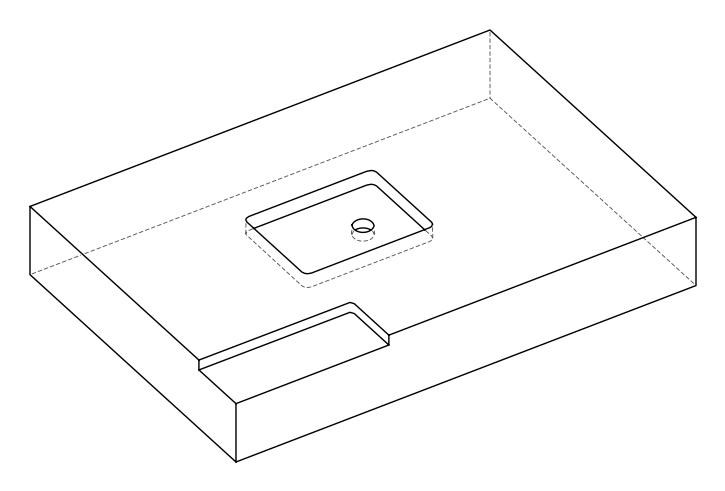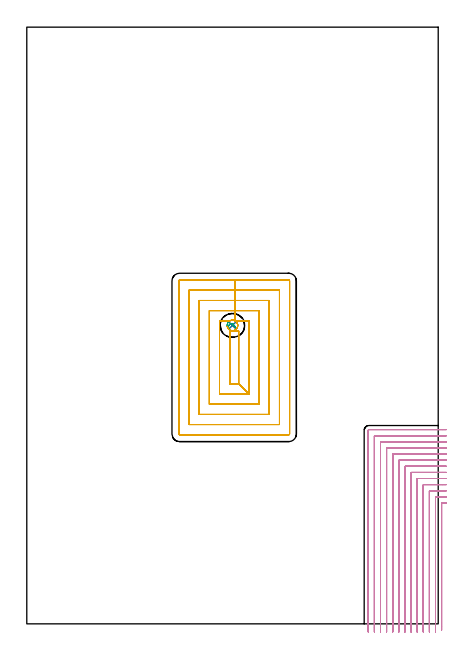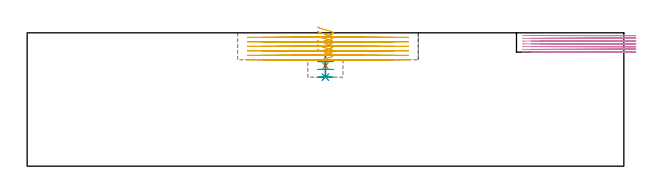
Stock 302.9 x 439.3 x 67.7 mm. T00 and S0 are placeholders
(PLAN: 5 operations, 4 tool changes, 49.3 min)
(1 SPOT_DRILL | STEP1POCKET | NXT0321_9005460120000 | 0.05 min | 1725 mm3)
(2 DRILL_BLIND_HOLE_INTO_CENTER | STEP1POCKET | NXT0301_128 | 0.05 min | 687 mm3)
(3 MILL_ROUGH_BLIND_HOLE_CONTOUR | STEP1POCKET | UGT0201_128 | Spiral | 0.51 min | 3181 mm3)
(4 MILL_CORNER_NOTCH_RECTANGULAR | CORNER_NOTCH_RECTANGULAR | UGT0201_124 | Follow Part, ap 1.5, ae 75% | 30.23 min | 77962 mm3)
(5 MILL_RECTANGULAR_POCKET | POCKET_RECTANGULAR_STRAIGHT | UGT0201_128 | Follow Part, ap 2.5, ae 75% | 18.43 min | 151753 mm3)
(TOOL NXT0321_9005460120000 | NC Spot Drill, 142deg, 12mm, Carbide, Uncoated | D12 PA142 FL30 Z2)
(TOOL NXT0301_128 | Carbide Drill 12mm [861.1-1200-036A1-GP GC34] | D12 PA150 FL37.4 Z2)
(TOOL UGT0201_128 | Carbide End Mill 10.0 | D10 FL15 Z4)
(TOOL UGT0201_124 | Carbide End Mill 6.0 | D6 FL15 Z4)
(OP 1 SPOT_DRILL)
G17 G21 G94 G90
T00 M6
G54
G17 G0 G90 X151.4 Y219.7 S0 M3
G43 Z77.7 H0
G94 G81 G98 Z51. F250. R57.
G80
M5
M2
(OP 2 DRILL_BLIND_HOLE_INTO_CENTER)
G17 G21 G94 G90
T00 M6
G54
G17 G0 G90 X151.4 Y219.7 S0 M3
G43 Z77.7 H1
G94 G81 G98 Z45.2 F250. R56.
G80
M5
M2
(OP 3 MILL_ROUGH_BLIND_HOLE_CONTOUR)
G17 G21 G94 G90
T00 M6
G54
G17 G0 G90 X151.4 Y219.7 S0 M3
G43 Z77.7 H0
Z53.067
G94 G3 X151.78 Y220.755 R0.596 F250.
X149.898 Y220.943 R1.696
X148.759 Y217.641 R2.571
X152.131 Y215.869 R3.058
X155.231 Y220.431 R3.9
X152.131 Y215.869 R-3.9
X153.681 Y218.15 R1.95
X151.4 Y219.7 R1.95
G0 Z49.133
G3 X151.78 Y220.755 R0.596
X149.898 Y220.943 R1.696
X148.759 Y217.641 R2.571
X152.131 Y215.869 R3.058
X155.231 Y220.431 R3.9
X152.131 Y215.869 R-3.9
X153.681 Y218.15 R1.95
X151.4 Y219.7 R1.95
G0 Z45.2
G3 X151.78 Y220.755 R0.596
X149.898 Y220.943 R1.696
X148.759 Y217.641 R2.571
X152.131 Y215.869 R3.058
X155.231 Y220.431 R3.9
X152.131 Y215.869 R-3.9
X153.681 Y218.15 R1.95
X151.4 Y219.7 R1.95
G0 Z77.7
M5
M2
(OP 4 MILL_CORNER_NOTCH_RECTANGULAR)
G17 G21 G94 G90
T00 M6
G54
G17 G0 G90 X308.9 Y89. S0 M3
G43 Z77.7 H0
Z66.3
G94 G1 X305.9 F250.
X305.695 F500.
G3 X305.4 Y88.705 R0.3
G1 Y-1.658
Y-4.658 F250.
G0 Z77.7
X308.9 Y93.5
Z66.3
G1 X305.9
X301.196 F500.
G3 X300.9 Y93.204 R0.3
G1 Y-3.
Y-6. F250.
G0 Z77.7
X308.9 Y98.
Z66.3
G1 X305.9
X296.696 F500.
G3 X296.4 Y97.704 R0.3
G1 Y-3.
Y-6. F250.
G0 Z77.7
X308.9 Y102.5
Z66.3
G1 X305.9
X292.196 F500.
G3 X291.9 Y102.204 R0.3
G1 Y-3.
Y-6. F250.
G0 Z77.7
X308.9 Y107.
Z66.3
G1 X305.9
X287.696 F500.
G3 X287.4 Y106.704 R0.3
G1 Y-3.
Y-6. F250.
G0 Z77.7
X308.9 Y111.5
Z66.3
G1 X305.9
X283.196 F500.
G3 X282.9 Y111.204 R0.3
G1 Y-3.
Y-6. F250.
G0 Z77.7
X308.9 Y116.
Z66.3
G1 X305.9
X278.696 F500.
G3 X278.4 Y115.704 R0.3
G1 Y-3.
Y-6. F250.
G0 Z77.7
X308.9 Y120.5
Z66.3
G1 X305.9
X274.197 F500.
G3 X273.9 Y120.203 R0.3
G1 Y-3.
Y-6. F250.
G0 Z77.7
X308.9 Y125.
Z66.3
G1 X305.9
X269.697 F500.
G3 X269.4 Y124.703 R0.3
G1 Y-3.
Y-6. F250.
G0 Z77.7
X308.9 Y129.5
Z66.3
G1 X305.9
X265.197 F500.
G3 X264.9 Y129.203 R0.3
G1 Y-3.
Y-6. F250.
G0 Z77.7
X308.9 Y134.
Z66.3
G1 X305.9
X260.697 F500.
G3 X260.4 Y133.703 R0.3
G1 Y-3.
Y-6. F250.
G0 Z77.7
X308.9 Y138.5
Z66.3
G1 X305.9
X256.197 F500.
G3 X255.9 Y138.203 R0.3
G1 Y-3.
Y-6. F250.
G0 Z77.7
X308.9 Y143.
Z66.3
G1 X305.9
X251.9 F500.
G3 X251.4 Y142.5 R0.5
G1 Y-3.
Y-6. F250.
G0 Z77.7
X308.9 Y89.
Z64.9
G1 X305.9
X305.695 F500.
G3 X305.4 Y88.705 R0.3
G1 Y-1.658
Y-4.658 F250.
G0 Z77.7
X308.9 Y93.5
Z64.9
G1 X305.9
X301.196 F500.
G3 X300.9 Y93.204 R0.3
G1 Y-3.
Y-6. F250.
G0 Z77.7
X308.9 Y98.
Z64.9
G1 X305.9
X296.696 F500.
G3 X296.4 Y97.704 R0.3
G1 Y-3.
Y-6. F250.
G0 Z77.7
X308.9 Y102.5
Z64.9
G1 X305.9
X292.196 F500.
G3 X291.9 Y102.204 R0.3
G1 Y-3.
Y-6. F250.
G0 Z77.7
X308.9 Y107.
Z64.9
G1 X305.9
X287.696 F500.
G3 X287.4 Y106.704 R0.3
G1 Y-3.
Y-6. F250.
G0 Z77.7
X308.9 Y111.5
Z64.9
G1 X305.9
X283.196 F500.
G3 X282.9 Y111.204 R0.3
G1 Y-3.
Y-6. F250.
G0 Z77.7
X308.9 Y116.
Z64.9
G1 X305.9
X278.696 F500.
G3 X278.4 Y115.704 R0.3
G1 Y-3.
Y-6. F250.
G0 Z77.7
X308.9 Y120.5
Z64.9
G1 X305.9
X274.197 F500.
G3 X273.9 Y120.203 R0.3
G1 Y-3.
Y-6. F250.
G0 Z77.7
X308.9 Y125.
Z64.9
G1 X305.9
X269.697 F500.
G3 X269.4 Y124.703 R0.3
G1 Y-3.
Y-6. F250.
G0 Z77.7
X308.9 Y129.5
Z64.9
G1 X305.9
X265.197 F500.
G3 X264.9 Y129.203 R0.3
G1 Y-3.
Y-6. F250.
G0 Z77.7
X308.9 Y134.
Z64.9
G1 X305.9
X260.697 F500.
G3 X260.4 Y133.703 R0.3
G1 Y-3.
Y-6. F250.
G0 Z77.7
X308.9 Y138.5
Z64.9
G1 X305.9
X256.197 F500.
G3 X255.9 Y138.203 R0.3
G1 Y-3.
Y-6. F250.
G0 Z77.7
X308.9 Y143.
Z64.9
G1 X305.9
X251.9 F500.
G3 X251.4 Y142.5 R0.5
G1 Y-3.
Y-6. F250.
G0 Z77.7
X308.9 Y89.
Z63.5
G1 X305.9
X305.695 F500.
G3 X305.4 Y88.705 R0.3
G1 Y-1.658
Y-4.658 F250.
G0 Z77.7
X308.9 Y93.5
Z63.5
G1 X305.9
X301.196 F500.
G3 X300.9 Y93.204 R0.3
G1 Y-3.
Y-6. F250.
G0 Z77.7
X308.9 Y98.
Z63.5
G1 X305.9
X296.696 F500.
G3 X296.4 Y97.704 R0.3
G1 Y-3.
Y-6. F250.
G0 Z77.7
X308.9 Y102.5
Z63.5
G1 X305.9
X292.196 F500.
G3 X291.9 Y102.204 R0.3
G1 Y-3.
Y-6. F250.
G0 Z77.7
X308.9 Y107.
Z63.5
G1 X305.9
X287.696 F500.
G3 X287.4 Y106.704 R0.3
G1 Y-3.
Y-6. F250.
G0 Z77.7
X308.9 Y111.5
Z63.5
G1 X305.9
X283.196 F500.
G3 X282.9 Y111.204 R0.3
G1 Y-3.
Y-6. F250.
G0 Z77.7
X308.9 Y116.
Z63.5
G1 X305.9
X278.696 F500.
G3 X278.4 Y115.704 R0.3
G1 Y-3.
Y-6. F250.
G0 Z77.7
X308.9 Y120.5
Z63.5
G1 X305.9
X274.197 F500.
G3 X273.9 Y120.203 R0.3
G1 Y-3.
Y-6. F250.
G0 Z77.7
X308.9 Y125.
Z63.5
G1 X305.9
X269.697 F500.
G3 X269.4 Y124.703 R0.3
G1 Y-3.
Y-6. F250.
G0 Z77.7
X308.9 Y129.5
Z63.5
G1 X305.9
X265.197 F500.
G3 X264.9 Y129.203 R0.3
G1 Y-3.
Y-6. F250.
G0 Z77.7
X308.9 Y134.
Z63.5
G1 X305.9
X260.697 F500.
G3 X260.4 Y133.703 R0.3
G1 Y-3.
Y-6. F250.
G0 Z77.7
X308.9 Y138.5
Z63.5
G1 X305.9
X256.197 F500.
G3 X255.9 Y138.203 R0.3
G1 Y-3.
Y-6. F250.
G0 Z77.7
X308.9 Y143.
Z63.5
G1 X305.9
X251.9 F500.
G3 X251.4 Y142.5 R0.5
G1 Y-3.
Y-6. F250.
G0 Z77.7
X308.9 Y89.
Z62.1
G1 X305.9
X305.695 F500.
G3 X305.4 Y88.705 R0.3
G1 Y-1.658
Y-4.658 F250.
G0 Z77.7
X308.9 Y93.5
Z62.1
G1 X305.9
X301.196 F500.
G3 X300.9 Y93.204 R0.3
G1 Y-3.
Y-6. F250.
G0 Z77.7
X308.9 Y98.
Z62.1
G1 X305.9
X296.696 F500.
G3 X296.4 Y97.704 R0.3
G1 Y-3.
Y-6. F250.
G0 Z77.7
X308.9 Y102.5
Z62.1
G1 X305.9
X292.196 F500.
G3 X291.9 Y102.204 R0.3
G1 Y-3.
Y-6. F250.
G0 Z77.7
X308.9 Y107.
Z62.1
G1 X305.9
X287.696 F500.
G3 X287.4 Y106.704 R0.3
G1 Y-3.
Y-6. F250.
G0 Z77.7
X308.9 Y111.5
Z62.1
G1 X305.9
X283.196 F500.
G3 X282.9 Y111.204 R0.3
G1 Y-3.
Y-6. F250.
G0 Z77.7
X308.9 Y116.
Z62.1
G1 X305.9
X278.696 F500.
G3 X278.4 Y115.704 R0.3
G1 Y-3.
Y-6. F250.
G0 Z77.7
X308.9 Y120.5
Z62.1
G1 X305.9
X274.197 F500.
G3 X273.9 Y120.203 R0.3
G1 Y-3.
Y-6. F250.
G0 Z77.7
X308.9 Y125.
Z62.1
G1 X305.9
X269.697 F500.
G3 X269.4 Y124.703 R0.3
G1 Y-3.
Y-6. F250.
G0 Z77.7
X308.9 Y129.5
Z62.1
G1 X305.9
X265.197 F500.
G3 X264.9 Y129.203 R0.3
G1 Y-3.
Y-6. F250.
G0 Z77.7
X308.9 Y134.
Z62.1
G1 X305.9
X260.697 F500.
G3 X260.4 Y133.703 R0.3
G1 Y-3.
Y-6. F250.
G0 Z77.7
X308.9 Y138.5
Z62.1
G1 X305.9
X256.197 F500.
G3 X255.9 Y138.203 R0.3
G1 Y-3.
Y-6. F250.
G0 Z77.7
X308.9 Y143.
Z62.1
G1 X305.9
X251.9 F500.
G3 X251.4 Y142.5 R0.5
G1 Y-3.
Y-6. F250.
G0 Z77.7
X308.9 Y89.
Z60.7
G1 X305.9
X305.695 F500.
G3 X305.4 Y88.705 R0.3
G1 Y-1.658
Y-4.658 F250.
G0 Z77.7
X308.9 Y93.5
Z60.7
G1 X305.9
X301.196 F500.
G3 X300.9 Y93.204 R0.3
G1 Y-3.
Y-6. F250.
G0 Z77.7
X308.9 Y98.
Z60.7
G1 X305.9
X296.696 F500.
G3 X296.4 Y97.704 R0.3
G1 Y-3.
Y-6. F250.
G0 Z77.7
X308.9 Y102.5
Z60.7
G1 X305.9
X292.196 F500.
G3 X291.9 Y102.204 R0.3
G1 Y-3.
Y-6. F250.
G0 Z77.7
X308.9 Y107.
Z60.7
G1 X305.9
X287.696 F500.
G3 X287.4 Y106.704 R0.3
G1 Y-3.
Y-6. F250.
G0 Z77.7
X308.9 Y111.5
Z60.7
G1 X305.9
X283.196 F500.
G3 X282.9 Y111.204 R0.3
G1 Y-3.
Y-6. F250.
G0 Z77.7
X308.9 Y116.
Z60.7
G1 X305.9
X278.696 F500.
G3 X278.4 Y115.704 R0.3
G1 Y-3.
Y-6. F250.
G0 Z77.7
X308.9 Y120.5
Z60.7
G1 X305.9
X274.197 F500.
G3 X273.9 Y120.203 R0.3
G1 Y-3.
Y-6. F250.
G0 Z77.7
X308.9 Y125.
Z60.7
G1 X305.9
X269.697 F500.
G3 X269.4 Y124.703 R0.3
G1 Y-3.
Y-6. F250.
G0 Z77.7
X308.9 Y129.5
Z60.7
G1 X305.9
X265.197 F500.
G3 X264.9 Y129.203 R0.3
G1 Y-3.
Y-6. F250.
G0 Z77.7
X308.9 Y134.
Z60.7
G1 X305.9
X260.697 F500.
G3 X260.4 Y133.703 R0.3
G1 Y-3.
Y-6. F250.
G0 Z77.7
X308.9 Y138.5
Z60.7
G1 X305.9
X256.197 F500.
G3 X255.9 Y138.203 R0.3
G1 Y-3.
Y-6. F250.
G0 Z77.7
X308.9 Y143.
Z60.7
G1 X305.9
X251.9 F500.
G3 X251.4 Y142.5 R0.5
G1 Y-3.
Y-6. F250.
G0 Z77.7
X308.9 Y89.
Z59.3
G1 X305.9
X305.695 F500.
G3 X305.4 Y88.705 R0.3
G1 Y-1.658
Y-4.658 F250.
G0 Z77.7
X308.9 Y93.5
Z59.3
G1 X305.9
X301.196 F500.
G3 X300.9 Y93.204 R0.3
G1 Y-3.
Y-6. F250.
G0 Z77.7
X308.9 Y98.
Z59.3
G1 X305.9
X296.696 F500.
G3 X296.4 Y97.704 R0.3
G1 Y-3.
Y-6. F250.
G0 Z77.7
X308.9 Y102.5
Z59.3
G1 X305.9
X292.196 F500.
G3 X291.9 Y102.204 R0.3
G1 Y-3.
Y-6. F250.
G0 Z77.7
X308.9 Y107.
Z59.3
G1 X305.9
X287.696 F500.
G3 X287.4 Y106.704 R0.3
G1 Y-3.
Y-6. F250.
G0 Z77.7
X308.9 Y111.5
Z59.3
G1 X305.9
X283.196 F500.
G3 X282.9 Y111.204 R0.3
G1 Y-3.
Y-6. F250.
G0 Z77.7
X308.9 Y116.
Z59.3
G1 X305.9
X278.696 F500.
G3 X278.4 Y115.704 R0.3
G1 Y-3.
Y-6. F250.
G0 Z77.7
X308.9 Y120.5
Z59.3
G1 X305.9
X274.197 F500.
G3 X273.9 Y120.203 R0.3
G1 Y-3.
Y-6. F250.
G0 Z77.7
X308.9 Y125.
Z59.3
G1 X305.9
X269.697 F500.
G3 X269.4 Y124.703 R0.3
G1 Y-3.
Y-6. F250.
G0 Z77.7
X308.9 Y129.5
Z59.3
G1 X305.9
X265.197 F500.
G3 X264.9 Y129.203 R0.3
G1 Y-3.
Y-6. F250.
G0 Z77.7
X308.9 Y134.
Z59.3
G1 X305.9
X260.697 F500.
G3 X260.4 Y133.703 R0.3
G1 Y-3.
Y-6. F250.
G0 Z77.7
X308.9 Y138.5
Z59.3
G1 X305.9
X256.197 F500.
G3 X255.9 Y138.203 R0.3
G1 Y-3.
Y-6. F250.
G0 Z77.7
X308.9 Y143.
Z59.3
G1 X305.9
X251.9 F500.
G3 X251.4 Y142.5 R0.5
G1 Y-3.
Y-6. F250.
G0 Z77.7
X308.9 Y89.
Z57.9
G1 X305.9
X305.695 F500.
G3 X305.4 Y88.705 R0.3
G1 Y-1.658
Y-4.658 F250.
G0 Z77.7
X308.9 Y93.5
Z57.9
G1 X305.9
X301.196 F500.
G3 X300.9 Y93.204 R0.3
G1 Y-3.
Y-6. F250.
G0 Z77.7
X308.9 Y98.
Z57.9
G1 X305.9
X296.696 F500.
G3 X296.4 Y97.704 R0.3
G1 Y-3.
Y-6. F250.
G0 Z77.7
X308.9 Y102.5
Z57.9
G1 X305.9
X292.196 F500.
G3 X291.9 Y102.204 R0.3
G1 Y-3.
Y-6. F250.
G0 Z77.7
X308.9 Y107.
Z57.9
G1 X305.9
X287.696 F500.
G3 X287.4 Y106.704 R0.3
G1 Y-3.
Y-6. F250.
G0 Z77.7
X308.9 Y111.5
Z57.9
G1 X305.9
X283.196 F500.
G3 X282.9 Y111.204 R0.3
G1 Y-3.
Y-6. F250.
G0 Z77.7
X308.9 Y116.
Z57.9
G1 X305.9
X278.696 F500.
G3 X278.4 Y115.704 R0.3
G1 Y-3.
Y-6. F250.
G0 Z77.7
X308.9 Y120.5
Z57.9
G1 X305.9
X274.197 F500.
G3 X273.9 Y120.203 R0.3
G1 Y-3.
Y-6. F250.
G0 Z77.7
X308.9 Y125.
Z57.9
G1 X305.9
X269.697 F500.
G3 X269.4 Y124.703 R0.3
G1 Y-3.
Y-6. F250.
G0 Z77.7
X308.9 Y129.5
Z57.9
G1 X305.9
X265.197 F500.
G3 X264.9 Y129.203 R0.3
G1 Y-3.
Y-6. F250.
G0 Z77.7
X308.9 Y134.
Z57.9
G1 X305.9
X260.697 F500.
G3 X260.4 Y133.703 R0.3
G1 Y-3.
Y-6. F250.
G0 Z77.7
X308.9 Y138.5
Z57.9
G1 X305.9
X256.197 F500.
G3 X255.9 Y138.203 R0.3
G1 Y-3.
Y-6. F250.
G0 Z77.7
X308.9 Y143.
Z57.9
G1 X305.9
X251.9 F500.
G3 X251.4 Y142.5 R0.5
G1 Y-3.
Y-6. F250.
G0 Z77.7
M5
M2
(OP 5 MILL_RECTANGULAR_POCKET)
G17 G21 G94 G90
T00 M6
G54
G17 G0 G90 X147.558 Y219.062 S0 M3
G43 Z77.7 H0
Z70.7
G94 G1 X147.577 Y218.92 Z70.662 F250.
X147.708 Y218.465 Z70.535
X147.792 Y218.201 Z70.461
X148.064 Y217.694 Z70.306
X148.217 Y217.432 Z70.225
X148.59 Y217.007 Z70.073
X148.956 Y216.655 Z69.937
X149.308 Y216.415 Z69.823
X149.653 Y216.209 Z69.715
X150.086 Y216.036 Z69.591
X150.456 Y215.914 Z69.486
X151.206 Y215.8 Z69.283
X151.856 Y215.833 Z69.108
X152.136 Y215.866 Z69.033
X152.425 Y215.932 Z68.953
X152.691 Y216.024 Z68.878
X152.957 Y216.116 Z68.803
X153.382 Y216.328 Z68.676
X153.827 Y216.642 Z68.529
X154.297 Y217.079 Z68.357
X154.497 Y217.333 Z68.271
X154.764 Y217.725 Z68.144
X154.906 Y217.977 Z68.066
X155.16 Y218.656 Z67.872
X155.294 Y219.369 Z67.678
X155.302 Y219.658 Z67.6
X155.274 Y220.071 Z67.489
X155.231 Y220.443 Z67.389
X155.011 Y221.183 Z67.182
X154.774 Y221.641 Z67.044
X154.641 Y221.87 Z66.973
X154.583 Y221.961 Z66.944
X154.298 Y222.3 Z66.825
X154.272 Y222.327 Z66.815
X153.88 Y222.717 Z66.667
X153.525 Y222.961 Z66.551
X153.209 Y223.162 Z66.451
X152.761 Y223.345 Z66.321
X152.346 Y223.489 Z66.204
X151.601 Y223.597 Z66.002
X151.247 Y223.592 Z65.907
X150.721 Y223.55 Z65.766
X150.642 Y223.537 Z65.744
X150.603 Y223.528 Z65.734
X150.068 Y223.362 Z65.584
X149.683 Y223.203 Z65.472
X149.504 Y223.1 Z65.417
X141.9 F500.
Y169.2
X163.5
X156. Y176.7
Y215.6
X149.4
Y176.7
X156.
X163.5 Y169.2
Y223.1
X153.306
Y230.6
X134.4
Y161.7
X171.
Y230.6
X153.306
Y238.1
X126.9
Y154.2
X178.5
Y238.1
X153.306
Y245.6
X119.4
Y146.7
X186.
Y245.6
X153.306
Y253.1
X112.5
G3 X111.9 Y252.5 R0.6
G1 Y139.8
G3 X112.5 Y139.2 R0.6
G1 X192.9
G3 X193.5 Y139.8 R0.6
G1 Y252.5
G3 X192.9 Y253.1 R0.6
G1 X153.306
X152.306
G0 X147.558 Y219.063 Z68.417
G1 X147.577 Y218.92 Z68.378 F250.
X147.708 Y218.465 Z68.251
X147.792 Y218.201 Z68.177
X148.064 Y217.694 Z68.023
X148.217 Y217.432 Z67.941
X148.59 Y217.007 Z67.79
X148.956 Y216.655 Z67.654
X149.308 Y216.415 Z67.54
X149.653 Y216.209 Z67.432
X150.086 Y216.036 Z67.307
X150.456 Y215.914 Z67.203
X151.206 Y215.8 Z66.999
X151.621 Y215.813 Z66.888
X151.902 Y215.829 Z66.813
X152.667 Y216.005 Z66.602
X153.382 Y216.328 Z66.392
X153.827 Y216.642 Z66.246
X154.297 Y217.079 Z66.074
X154.497 Y217.333 Z65.987
X154.764 Y217.725 Z65.86
X154.906 Y217.977 Z65.783
X155.16 Y218.656 Z65.589
X155.294 Y219.369 Z65.394
X155.302 Y219.658 Z65.317
X155.274 Y220.071 Z65.206
X155.231 Y220.443 Z65.106
X155.011 Y221.183 Z64.899
X154.774 Y221.641 Z64.76
X154.641 Y221.87 Z64.689
X154.583 Y221.961 Z64.66
X154.298 Y222.3 Z64.542
X154.272 Y222.327 Z64.532
X153.88 Y222.717 Z64.384
X153.525 Y222.961 Z64.268
X153.209 Y223.162 Z64.168
X152.761 Y223.345 Z64.038
X152.346 Y223.489 Z63.92
X151.601 Y223.597 Z63.719
X151.247 Y223.592 Z63.624
X150.721 Y223.55 Z63.482
X150.642 Y223.537 Z63.461
X150.603 Y223.528 Z63.45
X150.068 Y223.362 Z63.3
X149.683 Y223.203 Z63.189
X149.504 Y223.1 Z63.133
X141.9 F500.
Y169.2
X163.5
X156. Y176.7
Y215.6
X149.4
Y176.7
X156.
X163.5 Y169.2
Y223.1
X153.306
Y230.6
X134.4
Y161.7
X171.
Y230.6
X153.306
Y238.1
X126.9
Y154.2
X178.5
Y238.1
X153.306
Y245.6
X119.4
Y146.7
X186.
Y245.6
X153.306
Y253.1
X112.5
G3 X111.9 Y252.5 R0.6
G1 Y139.8
G3 X112.5 Y139.2 R0.6
G1 X192.9
G3 X193.5 Y139.8 R0.6
G1 Y252.5
G3 X192.9 Y253.1 R0.6
G1 X153.306
X152.306
G0 X147.558 Y219.063 Z66.133
G1 X147.577 Y218.92 Z66.095 F250.
X147.708 Y218.465 Z65.968
X147.792 Y218.201 Z65.894
X148.064 Y217.694 Z65.739
X148.217 Y217.432 Z65.658
X148.59 Y217.007 Z65.507
X148.956 Y216.655 Z65.37
X149.308 Y216.415 Z65.256
X149.653 Y216.209 Z65.149
X150.086 Y216.036 Z65.024
X150.456 Y215.914 Z64.919
X151.206 Y215.8 Z64.716
X151.621 Y215.813 Z64.605
X151.902 Y215.829 Z64.529
X152.667 Y216.005 Z64.319
X153.382 Y216.328 Z64.109
X153.827 Y216.642 Z63.963
X154.297 Y217.079 Z63.791
X154.497 Y217.333 Z63.704
X154.764 Y217.725 Z63.577
X154.906 Y217.977 Z63.5
X155.16 Y218.656 Z63.305
X155.294 Y219.369 Z63.111
X155.302 Y219.658 Z63.033
X155.274 Y220.071 Z62.923
X155.231 Y220.443 Z62.822
X155.011 Y221.183 Z62.615
X154.774 Y221.641 Z62.477
X154.641 Y221.87 Z62.406
X154.583 Y221.961 Z62.377
X154.298 Y222.3 Z62.258
X154.272 Y222.327 Z62.249
X153.88 Y222.717 Z62.1
X153.525 Y222.961 Z61.985
X153.209 Y223.162 Z61.885
X152.761 Y223.345 Z61.755
X152.346 Y223.489 Z61.637
X151.601 Y223.597 Z61.435
X151.247 Y223.592 Z61.341
X150.721 Y223.55 Z61.199
X150.642 Y223.537 Z61.178
X150.603 Y223.528 Z61.167
X150.068 Y223.362 Z61.017
X149.683 Y223.203 Z60.905
X149.504 Y223.1 Z60.85
X141.9 F500.
Y169.2
X163.5
X156. Y176.7
Y215.6
X149.4
Y176.7
X156.
X163.5 Y169.2
Y223.1
X153.306
Y230.6
X134.4
Y161.7
X171.
Y230.6
X153.306
Y238.1
X126.9
Y154.2
X178.5
Y238.1
X153.306
Y245.6
X119.4
Y146.7
X186.
Y245.6
X153.306
Y253.1
X112.5
G3 X111.9 Y252.5 R0.6
G1 Y139.8
G3 X112.5 Y139.2 R0.6
G1 X192.9
G3 X193.5 Y139.8 R0.6
G1 Y252.5
G3 X192.9 Y253.1 R0.6
G1 X153.306
X152.306
G0 X147.558 Y219.064 Z63.85
G1 X147.577 Y218.92 Z63.811 F250.
X147.708 Y218.465 Z63.684
X147.792 Y218.201 Z63.61
X148.064 Y217.694 Z63.456
X148.217 Y217.432 Z63.375
X148.59 Y217.007 Z63.223
X148.956 Y216.655 Z63.087
X149.308 Y216.415 Z62.973
X149.653 Y216.209 Z62.865
X150.086 Y216.036 Z62.74
X150.456 Y215.914 Z62.636
X151.206 Y215.8 Z62.433
X151.621 Y215.813 Z62.321
X151.902 Y215.829 Z62.246
X152.667 Y216.005 Z62.036
X153.382 Y216.328 Z61.825
X153.827 Y216.642 Z61.679
X154.297 Y217.079 Z61.507
X154.497 Y217.333 Z61.42
X154.764 Y217.725 Z61.293
X154.906 Y217.977 Z61.216
X155.16 Y218.656 Z61.022
X155.294 Y219.369 Z60.827
X155.302 Y219.658 Z60.75
X155.274 Y220.071 Z60.639
X155.231 Y220.443 Z60.539
X155.011 Y221.183 Z60.332
X154.774 Y221.641 Z60.194
X154.641 Y221.87 Z60.123
X154.583 Y221.961 Z60.094
X154.298 Y222.3 Z59.975
X154.272 Y222.327 Z59.965
X153.88 Y222.717 Z59.817
X153.525 Y222.961 Z59.701
X153.209 Y223.162 Z59.601
X152.761 Y223.345 Z59.471
X152.346 Y223.489 Z59.354
X151.601 Y223.597 Z59.152
X151.247 Y223.592 Z59.057
X150.721 Y223.55 Z58.916
X150.642 Y223.537 Z58.894
X150.603 Y223.528 Z58.883
X150.068 Y223.362 Z58.733
X149.687 Y223.205 Z58.623
X149.505 Y223.1 Z58.567
X141.9 F500.
Y169.2
X163.5
X156. Y176.7
Y215.6
X149.4
Y176.7
X156.
X163.5 Y169.2
Y223.1
X153.306
Y230.6
X134.4
Y161.7
X171.
Y230.6
X153.306
Y238.1
X126.9
Y154.2
X178.5
Y238.1
X153.306
Y245.6
X119.4
Y146.7
X186.
Y245.6
X153.306
Y253.1
X112.5
G3 X111.9 Y252.5 R0.6
G1 Y139.8
G3 X112.5 Y139.2 R0.6
G1 X192.9
G3 X193.5 Y139.8 R0.6
G1 Y252.5
G3 X192.9 Y253.1 R0.6
G1 X153.306
X152.306
G0 X147.558 Y219.064 Z61.567
G1 X147.577 Y218.922 Z61.528 F250.
X147.707 Y218.468 Z61.402
X147.792 Y218.202 Z61.327
X148.062 Y217.698 Z61.174
X148.216 Y217.433 Z61.092
X148.589 Y217.008 Z60.94
X148.956 Y216.655 Z60.804
X149.309 Y216.415 Z60.689
X149.653 Y216.209 Z60.582
X150.086 Y216.036 Z60.457
X150.456 Y215.914 Z60.353
X151.206 Y215.8 Z60.149
X151.621 Y215.813 Z60.038
X151.902 Y215.829 Z59.962
X152.667 Y216.005 Z59.752
X153.383 Y216.328 Z59.542
X153.829 Y216.644 Z59.395
X154.297 Y217.079 Z59.224
X154.495 Y217.33 Z59.138
X154.764 Y217.725 Z59.01
X154.906 Y217.977 Z58.933
X155.111 Y218.491 Z58.784
X155.246 Y219.028 Z58.636
X155.278 Y219.315 Z58.559
X155.297 Y219.486 Z58.513
X155.302 Y219.658 Z58.467
X155.274 Y220.071 Z58.356
X155.231 Y220.443 Z58.255
X155.012 Y221.181 Z58.049
X154.773 Y221.642 Z57.91
X154.641 Y221.87 Z57.839
X154.584 Y221.96 Z57.811
X154.297 Y222.301 Z57.691
X154.273 Y222.326 Z57.682
X153.881 Y222.717 Z57.534
X153.525 Y222.961 Z57.418
X153.209 Y223.162 Z57.318
X152.766 Y223.343 Z57.189
X152.347 Y223.488 Z57.071
X151.604 Y223.597 Z56.869
X151.249 Y223.591 Z56.774
X150.723 Y223.55 Z56.633
X150.642 Y223.537 Z56.611
X150.601 Y223.527 Z56.6
X150.073 Y223.363 Z56.451
X149.686 Y223.205 Z56.339
X149.505 Y223.1 Z56.283
X141.9 F500.
Y169.2
X163.5
X156. Y176.7
Y215.6
X149.4
Y176.7
X156.
X163.5 Y169.2
Y223.1
X153.306
Y230.6
X134.4
Y161.7
X171.
Y230.6
X153.306
Y238.1
X126.9
Y154.2
X178.5
Y238.1
X153.306
Y245.6
X119.4
Y146.7
X186.
Y245.6
X153.306
Y253.1
X112.5
G3 X111.9 Y252.5 R0.6
G1 Y139.8
G3 X112.5 Y139.2 R0.6
G1 X192.9
G3 X193.5 Y139.8 R0.6
G1 Y252.5
G3 X192.9 Y253.1 R0.6
G1 X153.306
X152.306
G0 X147.558 Y219.064 Z59.283
G1 X147.577 Y218.922 Z59.245 F250.
X147.707 Y218.468 Z59.118
X147.792 Y218.202 Z59.044
X148.062 Y217.698 Z58.89
X148.216 Y217.433 Z58.808
X148.589 Y217.008 Z58.657
X148.956 Y216.655 Z58.52
X149.309 Y216.415 Z58.406
X149.653 Y216.209 Z58.298
X150.086 Y216.036 Z58.174
X150.456 Y215.914 Z58.069
X151.206 Y215.8 Z57.866
X151.621 Y215.813 Z57.755
X151.902 Y215.829 Z57.679
X152.667 Y216.005 Z57.469
X153.383 Y216.328 Z57.258
X153.829 Y216.644 Z57.112
X154.297 Y217.079 Z56.941
X154.495 Y217.33 Z56.855
X154.764 Y217.725 Z56.727
X154.906 Y217.977 Z56.649
X155.111 Y218.491 Z56.501
X155.246 Y219.028 Z56.353
X155.278 Y219.315 Z56.275
X155.297 Y219.486 Z56.229
X155.302 Y219.658 Z56.183
X155.274 Y220.071 Z56.072
X155.231 Y220.443 Z55.972
X155.012 Y221.181 Z55.766
X154.773 Y221.642 Z55.627
X154.641 Y221.87 Z55.556
X154.584 Y221.96 Z55.527
X154.297 Y222.301 Z55.408
X154.273 Y222.326 Z55.399
X153.881 Y222.717 Z55.25
X153.525 Y222.961 Z55.135
X153.209 Y223.162 Z55.034
X152.766 Y223.343 Z54.906
X152.347 Y223.488 Z54.787
X151.604 Y223.597 Z54.586
X151.249 Y223.591 Z54.491
X150.723 Y223.55 Z54.35
X150.642 Y223.537 Z54.327
X150.601 Y223.527 Z54.316
X150.073 Y223.363 Z54.168
X149.686 Y223.205 Z54.056
X149.505 Y223.1 Z54.
X141.9 F500.
Y169.2
X163.5
X156. Y176.7
Y215.6
X149.4
Y176.7
X156.
X163.5 Y169.2
Y223.1
X153.306
Y230.6
X134.4
Y161.7
X171.
Y230.6
X153.306
Y238.1
X126.9
Y154.2
X178.5
Y238.1
X153.306
Y245.6
X119.4
Y146.7
X186.
Y245.6
X153.306
Y253.1
X112.5
G3 X111.9 Y252.5 R0.6
G1 Y139.8
G3 X112.5 Y139.2 R0.6
G1 X192.9
G3 X193.5 Y139.8 R0.6
G1 Y252.5
G3 X192.9 Y253.1 R0.6
G1 X153.306
X152.306
G0 Z77.7
M5
M2
